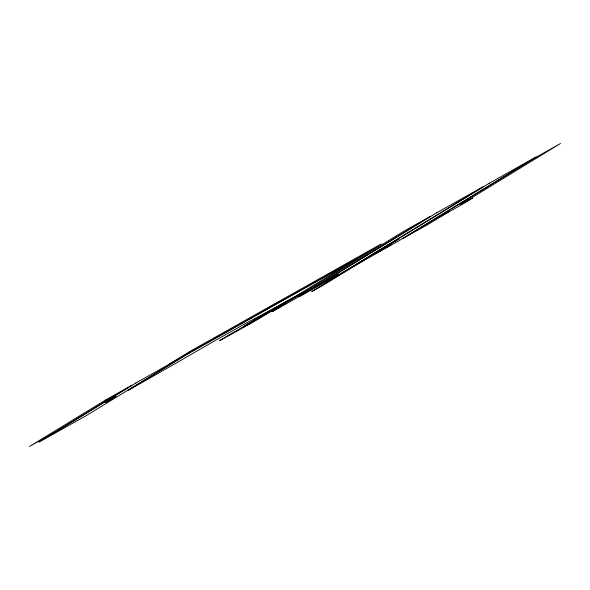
<?xml version="1.0" encoding="UTF-8"?>
<svg xmlns="http://www.w3.org/2000/svg" width="590" height="590" viewBox="0 0 590 590"><rect width="100%" height="100%" fill="white"/><g stroke="black" fill="none" stroke-linecap="round" stroke-linejoin="round"><path stroke-width="0.89" d="M105.868 402.247L115.869 396.546L105.868 402.247M243.22 327.207L253.221 321.506L243.22 327.207M269.991 306.999L279.992 301.306L269.991 306.999M297.345 296.475L307.346 290.781L297.345 296.475M325.606 281.548L338.394 274.262L325.606 281.548M378.234 251.974L391.023 244.695L378.234 251.974M439.159 217.076L449.16 211.382L439.159 217.076M267.845 312.398L277.743 306.778L267.845 312.398M105.647 399.954L29.5 446.49L55.733 431.755L131.88 385.218L105.647 399.954M135.855 382.984L39.006 442.168L85.838 415.862L182.679 356.677L135.855 382.984M189.98 351.411L168.792 364.355L359.966 256.938L381.155 243.994L189.98 351.411M189.235 352.99L128.178 390.307A80.373 1.121 -29.7 0 0 191.167 354.361A51.632 0.723 -29.7 0 1 256.001 317.929A80.373 1.121 -29.7 0 0 296.482 295.738L357.54 258.427L189.235 352.99M229.96 334.375L219.613 340.695A28.327 0.398 -29.7 0 1 231.715 334.088L257.948 319.345L275.751 308.467L249.518 323.202A30.142 0.42 -29.7 0 1 229.96 334.375M262.742 314.817L244.931 325.695L271.164 310.959A28.327 0.398 -29.7 0 1 290.936 299.661L301.291 293.333A30.142 0.42 -29.7 0 1 288.975 300.074L262.742 314.817M284.085 303.644L273.738 309.971A28.327 0.398 -29.7 0 1 285.84 303.356L272.44 311.55L298.673 296.807L429.97 216.567L403.737 231.302L303.651 292.47A30.142 0.42 -29.7 0 1 284.085 303.644M436.6 212.835L299.55 296.593L346.382 270.286L483.431 186.529L436.6 212.835M387.873 245.108L311.727 291.644L323.165 285.221L399.312 238.685L387.873 245.108M489.228 183.269L352.178 267.027L399.01 240.713L536.059 156.955L489.228 183.269M534.267 158.245L402.97 238.485L429.203 223.75L442.603 215.556A28.327 0.398 -29.7 0 1 462.376 204.258L472.73 197.938A30.142 0.42 -29.7 0 1 460.414 204.678L560.5 143.51L534.267 158.245"/></g></svg>
